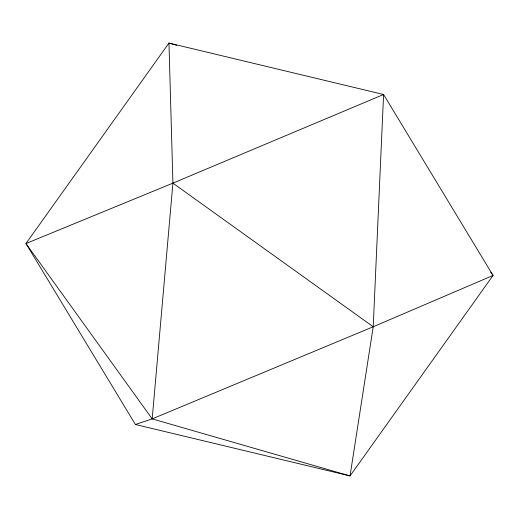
<?xml version="1.0" encoding="UTF-8"?>
<svg xmlns="http://www.w3.org/2000/svg" width="519" height="519" viewBox="0 0 519 519"><rect width="100%" height="100%" fill="white"/><g stroke="black" fill="none" stroke-linecap="round" stroke-linejoin="round"><path stroke-width="0.78" d="M135.414 424.503L152.184 418.885L373.213 326.762L383.586 94.497L168.967 43.064L25.95 243.554L135.414 424.503L350.033 475.936L493.05 275.446L383.586 94.497L172.918 183.142L25.95 243.554L152.184 418.885L350.033 475.936L373.213 326.762L493.05 275.446L490.689 272.164M152.184 418.885L172.918 183.142L168.967 43.064L176.752 45.315M172.918 183.142L373.213 326.762"/></g></svg>
